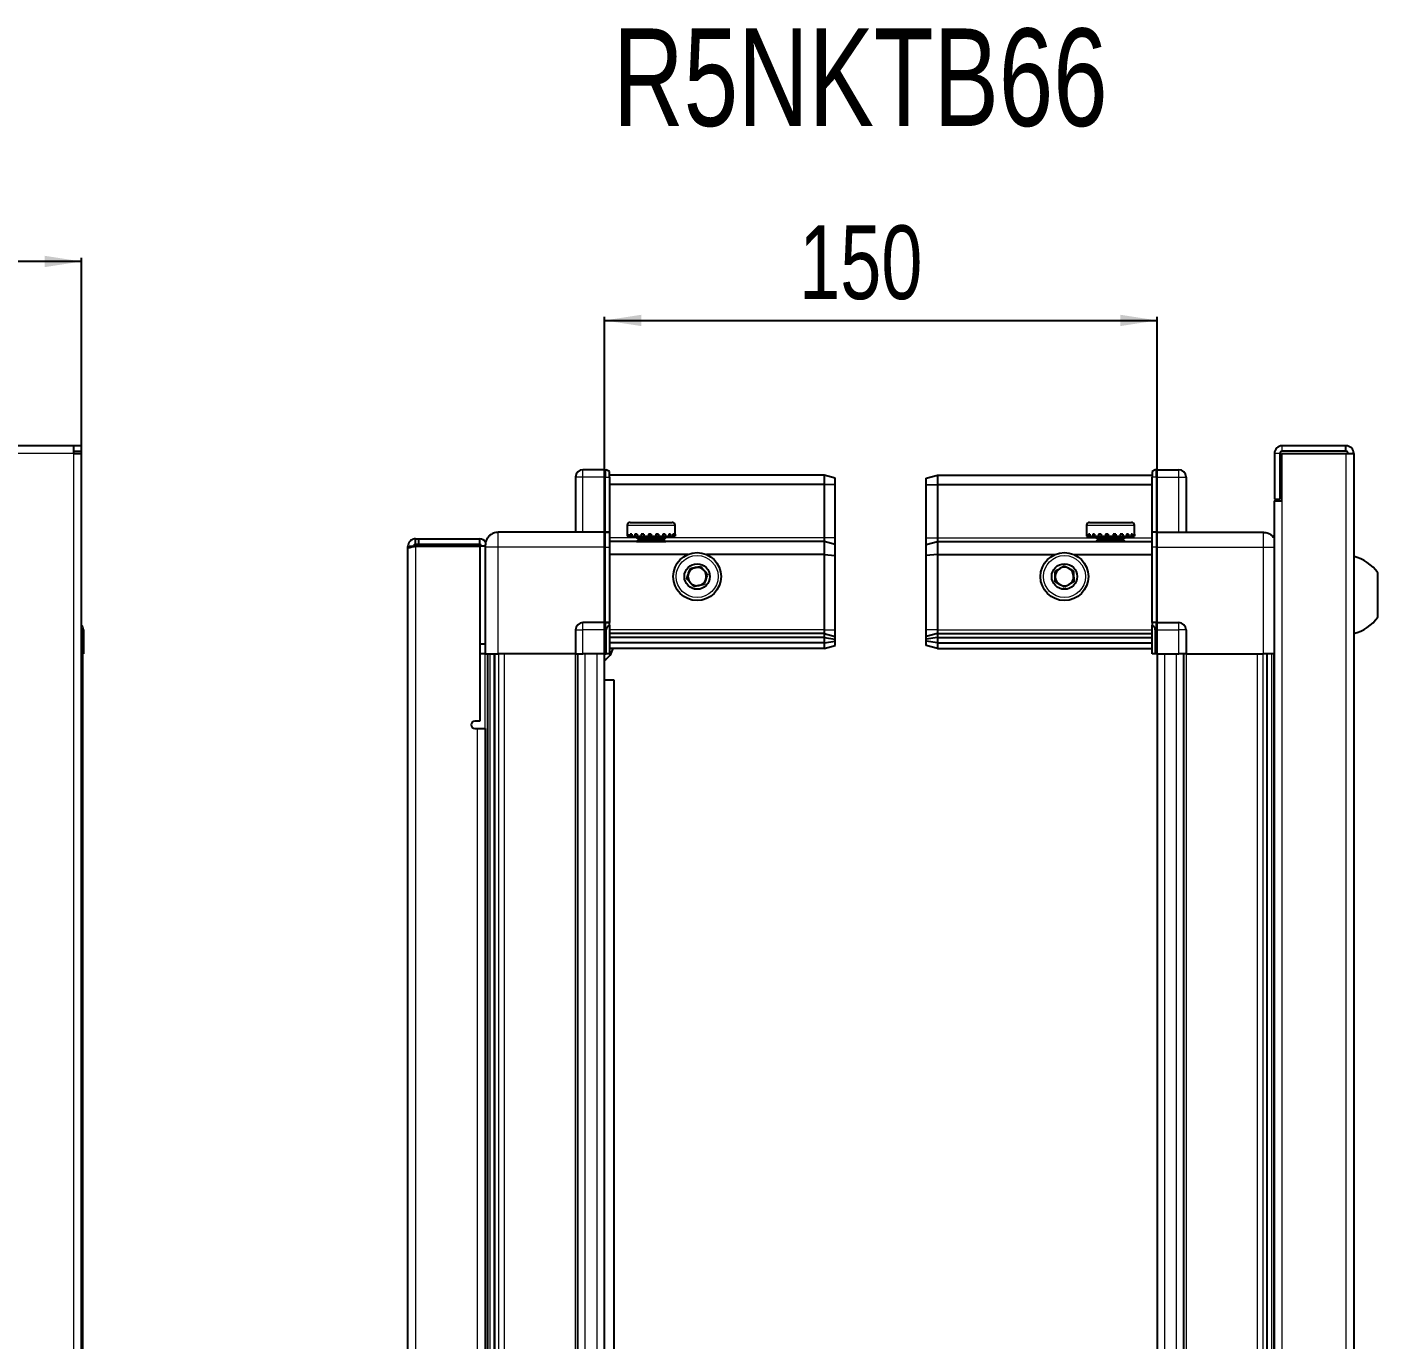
# Model space of a CAD drawing. Header units: millimetres. Extents: x 899 to 2792, y 774 to 1907.
# Drawn here: x 1608.2 to 1974.8, y 1550.7 to 1907.1 of the extents above; entities that cross this region are included whole.
import ezdxf

# ---------------------------------------------------------------- set-up
doc = ezdxf.new("R2010")
doc.units = ezdxf.units.MM
doc.layers.add('FORMAT', color=7, linetype='Continuous')
doc.styles.add('SLDTEXTSTYLE0', font='TXT', dxfattribs={"width": 0.75})
doc.dimstyles.new('SLDDIMSTYLE0', dxfattribs={"dimtxt": 20, "dimasz": 10, "dimexe": 0, "dimexo": 0.0625, "dimgap": 5, "dimtad": 2, "dimdec": 1, "dimrnd": 1e-09, "dimzin": 12, "dimdsep": 46, "dimtxsty": 'SLDTEXTSTYLE0', "dimsah": 1, "dimcen": 0.09, "dimadec": 0, "dimazin": 3, "dimtfac": 1, "dimtofl": 0, "dimtmove": 0, "dimatfit": 3, "dimfxl": 0, "dimfrac": 2, "dimtolj": 1, "dimtzin": 12, "dimarcsym": 0})

# ---------------------------------------------------------------- blocks, each defined once
blk = doc.blocks.new('_D_1')
at = {"layer": 'FORMAT'}
for p, q in [((1023.97, 1793.44), (1023.97, 1844.43)), ((1622.97, 1793.44), (1622.97, 1844.43)), ((1622.97, 1843.43), (1023.97, 1843.43))]:
    blk.add_line(p, q, dxfattribs=at)
for points in [[(1023.97, 1843.43), (1033.97, 1841.9), (1033.97, 1844.97)], [(1622.97, 1843.43), (1612.97, 1844.97), (1612.97, 1841.9)]]:
    blk.add_solid(points, dxfattribs=at)
at = {"layer": 'FORMAT', "insert": (1301.3, 1869.22), "char_height": 20, "attachment_point": 1, "style": 'SLDTEXTSTYLE0'}
blk.add_mtext('599', dxfattribs=at)
blk = doc.blocks.new('_D_4')
at = {"layer": 'FORMAT'}
for p, q in [((1764.9, 1736.94), (1764.9, 1828.43)), ((1764.9, 1827.43), (1914.9, 1827.43)), ((1914.9, 1736.94), (1914.9, 1828.43))]:
    blk.add_line(p, q, dxfattribs=at)
for points in [[(1764.9, 1827.43), (1774.9, 1825.9), (1774.9, 1828.97)], [(1914.9, 1827.43), (1904.9, 1828.97), (1904.9, 1825.9)]]:
    blk.add_solid(points, dxfattribs=at)
at = {"layer": 'FORMAT', "insert": (1817.73, 1853.22), "char_height": 20, "attachment_point": 1, "style": 'SLDTEXTSTYLE0'}
blk.add_mtext('150', dxfattribs=at)

msp = doc.modelspace()

# ---------------------------------------------------------------- linework, layer by layer
at = {"color": 7, "linetype": 'Continuous', "lineweight": 25}
for p, q in [((1620.87, 1793.43), (1026.07, 1793.43)), ((1620.87, 1791.33), (1620.87, 1793.43)), ((1622.97, 1793.43), (1620.87, 1793.43)), ((1622.97, 1791.93), (1622.97, 1793.43)), ((1966.15, 1793.43), (1948.85, 1793.43)), ((1966.15, 1791.93), (1966.15, 1793.43)), ((1620.87, 1791.93), (1622.97, 1791.93)), ((1620.87, 1791.33), (1622.97, 1791.33)), ((1622.97, 1791.33), (1622.97, 1791.93)), ((1622.97, 1196.53), (1622.97, 1791.33)), ((1946.75, 1791.33), (1946.75, 1778.93)), ((1948.25, 1791.33), (1948.25, 1778.93)), ((1948.75, 1778.43), (1948.75, 1791.33)), ((1948.75, 1791.33), (1966.15, 1791.33)), ((1966.15, 1791.93), (1948.85, 1791.93)), ((1966.15, 1791.33), (1968.25, 1791.33)), ((1968.25, 1791.33), (1968.25, 1196.53)), ((1765.05, 1786.93), (1759.05, 1786.93)), ((1765.05, 1786.93), (1765.38, 1786.93)), ((1765.05, 1786.93), (1765.05, 1784.93)), ((1766.25, 1786.43), (1765.38, 1786.93)), ((1766.25, 1784.93), (1766.25, 1786.43)), ((1914.41, 1786.93), (1913.55, 1786.43)), ((1914.41, 1786.93), (1913.55, 1786.43)), ((1913.55, 1786.43), (1913.55, 1784.93)), ((1914.75, 1786.93), (1914.41, 1786.93)), ((1914.75, 1786.93), (1914.41, 1786.93)), ((1914.75, 1786.93), (1914.75, 1786.93)), ((1914.75, 1784.93), (1914.75, 1786.93)), ((1914.75, 1786.93), (1920.75, 1786.93)), ((1757.05, 1784.93), (1757.05, 1769.93)), ((1765.05, 1770.13), (1765.05, 1784.93)), ((1765.05, 1770.13), (1765.05, 1784.93)), ((1824.55, 1785.43), (1766.25, 1785.43)), ((1766.25, 1784.93), (1766.25, 1770.13)), ((1824.55, 1782.93), (1766.25, 1782.93)), ((1824.55, 1785.43), (1824.55, 1782.93)), ((1827.55, 1784.63), (1824.55, 1785.43)), ((1824.55, 1782.93), (1824.55, 1768.43)), ((1827.55, 1782.78), (1824.55, 1782.93)), ((1827.55, 1782.78), (1827.55, 1784.63)), ((1827.55, 1768.43), (1827.55, 1782.78)), ((1852.25, 1784.63), (1855.25, 1785.43)), ((1852.25, 1782.78), (1852.25, 1784.63)), ((1852.25, 1782.78), (1855.25, 1782.93)), ((1852.25, 1768.43), (1852.25, 1782.78)), ((1855.25, 1785.43), (1855.25, 1782.93)), ((1855.25, 1785.43), (1913.55, 1785.43)), ((1855.25, 1782.93), (1855.25, 1768.43)), ((1855.25, 1782.93), (1913.55, 1782.93)), ((1913.55, 1770.13), (1913.55, 1784.93)), ((1914.75, 1784.93), (1914.75, 1770.13)), ((1922.75, 1784.93), (1922.75, 1769.93)), ((1946.65, 1778.43), (1946.65, 1209.43)), ((1946.65, 1778.43), (1948.75, 1778.43)), ((1946.75, 1778.93), (1948.25, 1778.93)), ((1771.05, 1771.83), (1771.05, 1769.43)), ((1771.85, 1772.63), (1779.02, 1772.63)), ((1779.02, 1772.63), (1783.25, 1772.63)), ((1784.05, 1769.43), (1784.05, 1771.83)), ((1895.75, 1771.83), (1895.75, 1768.93)), ((1896.55, 1772.63), (1907.95, 1772.63)), ((1908.75, 1768.93), (1908.75, 1771.83)), ((1713.65, 1766.68), (1713.65, 1768.18)), ((1713.65, 1768.18), (1714.55, 1768.18)), ((1714.55, 1766.68), (1714.55, 1768.18)), ((1714.55, 1768.18), (1731.05, 1768.18)), ((1731.05, 1766.68), (1731.05, 1768.18)), ((1765.05, 1769.93), (1736.05, 1769.93)), ((1765.05, 1769.93), (1765.05, 1770.13)), ((1765.05, 1769.93), (1766.25, 1769.93)), ((1765.05, 1765.93), (1765.05, 1769.93)), ((1766.25, 1770.13), (1766.25, 1769.93)), ((1766.25, 1769.93), (1766.25, 1765.93)), ((1824.55, 1767.43), (1766.25, 1767.43)), ((1771.05, 1769.43), (1771.05, 1768.93)), ((1771.05, 1768.93), (1771.18, 1768.93)), ((1771.37, 1769.43), (1771.18, 1769.43)), ((1771.18, 1769.43), (1771.18, 1768.93)), ((1771.18, 1768.93), (1771.37, 1768.93)), ((1771.37, 1769.43), (1771.37, 1768.93)), ((1771.37, 1768.93), (1771.9, 1768.93)), ((1772.3, 1769.43), (1771.9, 1769.43)), ((1771.9, 1769.43), (1771.9, 1768.93)), ((1771.9, 1768.93), (1772.3, 1768.93)), ((1772.3, 1769.43), (1772.3, 1768.93)), ((1772.3, 1768.93), (1773.17, 1768.93)), ((1773.15, 1768.93), (1773.15, 1768.83)), ((1773.15, 1768.83), (1781.95, 1768.83)), ((1773.74, 1769.43), (1773.17, 1769.43)), ((1773.17, 1769.43), (1773.17, 1768.93)), ((1773.17, 1768.93), (1773.74, 1768.93)), ((1773.55, 1768.43), (1774.24, 1767.95)), ((1773.55, 1768.43), (1778.58, 1768.43)), ((1774.24, 1767.95), (1773.55, 1767.47)), ((1773.55, 1767.47), (1773.55, 1767.43)), ((1773.55, 1767.47), (1778.58, 1767.47)), ((1773.74, 1769.43), (1773.74, 1768.93)), ((1773.74, 1768.93), (1774.87, 1768.93)), ((1774.24, 1767.95), (1778.4, 1767.95)), ((1775.56, 1769.43), (1774.87, 1769.43)), ((1774.87, 1769.43), (1774.87, 1768.93)), ((1774.87, 1768.93), (1775.56, 1768.93)), ((1775.56, 1769.43), (1775.56, 1768.93)), ((1775.56, 1768.93), (1776.83, 1768.93)), ((1777.57, 1769.43), (1776.83, 1769.43)), ((1776.83, 1769.43), (1776.83, 1768.93)), ((1776.83, 1768.93), (1777.06, 1768.93)), ((1777.06, 1769.43), (1777.06, 1768.93)), ((1777.56, 1769.43), (1777.56, 1768.93)), ((1777.56, 1768.93), (1777.57, 1768.93)), ((1777.57, 1769.43), (1777.57, 1768.93)), ((1777.57, 1768.93), (1778.86, 1768.93)), ((1778.4, 1767.95), (1780.86, 1767.95)), ((1778.58, 1768.43), (1781.55, 1768.43)), ((1778.58, 1767.47), (1781.55, 1767.47)), ((1779.58, 1769.43), (1778.86, 1769.43)), ((1778.86, 1769.43), (1778.86, 1768.93)), ((1778.92, 1769.43), (1778.92, 1768.93)), ((1778.92, 1768.93), (1779.58, 1768.93)), ((1779.58, 1769.43), (1779.58, 1768.93)), ((1779.58, 1768.93), (1780.77, 1768.93)), ((1781.39, 1769.43), (1780.77, 1769.43)), ((1780.77, 1769.43), (1780.77, 1768.93)), ((1780.77, 1768.93), (1781.39, 1768.93)), ((1780.86, 1767.95), (1781.55, 1768.43)), ((1781.55, 1767.47), (1780.86, 1767.95)), ((1781.39, 1769.43), (1781.39, 1768.93)), ((1781.39, 1768.93), (1782.35, 1768.93)), ((1781.55, 1767.43), (1781.55, 1767.47)), ((1781.95, 1768.83), (1781.95, 1768.93)), ((1782.82, 1769.43), (1782.35, 1769.43)), ((1782.35, 1769.43), (1782.35, 1768.93)), ((1782.35, 1768.93), (1782.82, 1768.93)), ((1782.82, 1769.43), (1782.82, 1768.93)), ((1782.82, 1768.93), (1783.47, 1768.93)), ((1783.74, 1769.43), (1783.47, 1769.43)), ((1783.47, 1769.43), (1783.47, 1768.93)), ((1783.47, 1768.93), (1783.74, 1768.93)), ((1783.74, 1769.43), (1783.74, 1768.93)), ((1783.74, 1768.93), (1784.01, 1768.93)), ((1784.05, 1769.43), (1784.01, 1769.43)), ((1784.01, 1769.43), (1784.01, 1768.93)), ((1784.01, 1768.93), (1784.05, 1768.93)), ((1784.05, 1769.43), (1784.05, 1768.93)), ((1824.55, 1768.43), (1824.55, 1767.43)), ((1824.55, 1767.43), (1824.55, 1763.93)), ((1827.55, 1766.63), (1824.55, 1767.43)), ((1827.55, 1766.63), (1827.55, 1768.43)), ((1852.25, 1766.63), (1852.25, 1768.43)), ((1852.25, 1766.63), (1855.25, 1767.43)), ((1855.25, 1768.43), (1855.25, 1767.43)), ((1855.25, 1767.43), (1855.25, 1763.93)), ((1855.25, 1767.43), (1913.55, 1767.43)), ((1895.75, 1768.93), (1895.79, 1768.93)), ((1895.91, 1769.43), (1895.79, 1769.43)), ((1895.79, 1769.43), (1895.79, 1768.93)), ((1895.79, 1768.93), (1895.91, 1768.93)), ((1895.91, 1769.43), (1895.91, 1768.93)), ((1895.91, 1768.93), (1896.32, 1768.93)), ((1896.66, 1769.43), (1896.32, 1769.43)), ((1896.32, 1769.43), (1896.32, 1768.93)), ((1896.32, 1768.93), (1896.66, 1768.93)), ((1896.66, 1769.43), (1896.66, 1768.93)), ((1896.66, 1768.93), (1897.43, 1768.93)), ((1897.95, 1769.43), (1897.43, 1769.43)), ((1897.43, 1769.43), (1897.43, 1768.93)), ((1897.43, 1768.93), (1897.95, 1768.93)), ((1897.85, 1768.93), (1897.85, 1768.83)), ((1897.85, 1768.83), (1906.65, 1768.83)), ((1897.95, 1769.43), (1897.95, 1768.93)), ((1897.95, 1768.93), (1899.01, 1768.93)), ((1898.25, 1768.43), (1898.94, 1767.95)), ((1898.25, 1768.43), (1906.25, 1768.43)), ((1898.94, 1767.95), (1898.25, 1767.47)), ((1898.25, 1767.47), (1898.25, 1767.43)), ((1898.25, 1767.47), (1906.25, 1767.47)), ((1898.94, 1767.95), (1905.56, 1767.95)), ((1899.67, 1769.43), (1899.01, 1769.43)), ((1899.01, 1769.43), (1899.01, 1768.93)), ((1899.01, 1768.93), (1899.67, 1768.93)), ((1899.67, 1769.43), (1899.67, 1768.93)), ((1899.67, 1768.93), (1900.91, 1768.93)), ((1901.64, 1769.43), (1900.91, 1769.43)), ((1900.91, 1769.43), (1900.91, 1768.93)), ((1900.91, 1768.93), (1901.34, 1768.93)), ((1901.34, 1769.43), (1901.34, 1768.93)), ((1901.64, 1769.43), (1901.64, 1768.93)), ((1901.64, 1768.93), (1902.94, 1768.93)), ((1903.67, 1769.43), (1902.94, 1769.43)), ((1902.94, 1769.43), (1902.94, 1768.93)), ((1903.21, 1769.43), (1903.21, 1768.93)), ((1903.21, 1768.93), (1903.67, 1768.93)), ((1903.67, 1769.43), (1903.67, 1768.93)), ((1903.67, 1768.93), (1904.9, 1768.93)), ((1905.56, 1769.43), (1904.9, 1769.43)), ((1904.9, 1769.43), (1904.9, 1768.93)), ((1904.9, 1768.93), (1905.56, 1768.93)), ((1905.56, 1769.43), (1905.56, 1768.93)), ((1905.56, 1768.93), (1906.61, 1768.93)), ((1905.56, 1767.95), (1906.25, 1768.43)), ((1906.25, 1767.47), (1905.56, 1767.95)), ((1906.25, 1767.43), (1906.25, 1767.47)), ((1907.13, 1769.43), (1906.61, 1769.43)), ((1906.61, 1769.43), (1906.61, 1768.93)), ((1906.61, 1768.93), (1907.13, 1768.93)), ((1906.65, 1768.83), (1906.65, 1768.93)), ((1907.13, 1769.43), (1907.13, 1768.93)), ((1907.13, 1768.93), (1907.88, 1768.93)), ((1908.22, 1769.43), (1907.88, 1769.43)), ((1907.88, 1769.43), (1907.88, 1768.93)), ((1907.88, 1768.93), (1908.22, 1768.93)), ((1908.22, 1769.43), (1908.22, 1768.93)), ((1908.22, 1768.93), (1908.61, 1768.93)), ((1908.72, 1769.43), (1908.61, 1769.43)), ((1908.61, 1769.43), (1908.61, 1768.93)), ((1908.61, 1768.93), (1908.72, 1768.93)), ((1908.72, 1769.43), (1908.72, 1768.93)), ((1908.72, 1768.93), (1908.75, 1768.93)), ((1913.55, 1769.93), (1913.55, 1770.13)), ((1914.75, 1769.93), (1913.55, 1769.93)), ((1913.55, 1765.93), (1913.55, 1769.93)), ((1914.75, 1770.13), (1914.75, 1769.93)), ((1914.75, 1769.93), (1914.75, 1765.93)), ((1914.75, 1769.93), (1943.75, 1769.93)), ((1713.05, 1766.08), (1711.55, 1766.08)), ((1711.55, 1765.58), (1711.55, 1766.08)), ((1711.55, 1222.28), (1711.55, 1765.58)), ((1713.65, 1766.68), (1714.55, 1766.68)), ((1713.65, 1766.18), (1731.05, 1766.18)), ((1714.55, 1766.68), (1731.05, 1766.68)), ((1732.55, 1766.18), (1731.05, 1766.18)), ((1731.05, 1766.18), (1731.05, 1718.68)), ((1732.55, 1765.93), (1732.55, 1736.93)), ((1765.05, 1745.63), (1765.05, 1765.93)), ((1766.25, 1765.93), (1766.25, 1745.63)), ((1787.55, 1763.93), (1766.25, 1763.93)), ((1824.55, 1763.93), (1792.55, 1763.93)), ((1824.55, 1763.93), (1824.55, 1743.43)), ((1824.55, 1763.93), (1827.55, 1763.6)), ((1827.55, 1763.6), (1827.55, 1766.63)), ((1852.25, 1763.6), (1852.25, 1766.63)), ((1855.25, 1763.93), (1852.25, 1763.6)), ((1855.25, 1763.93), (1855.25, 1743.43)), ((1855.25, 1763.93), (1887.25, 1763.93)), ((1892.25, 1763.93), (1913.55, 1763.93)), ((1913.55, 1745.63), (1913.55, 1765.93)), ((1914.75, 1765.93), (1914.75, 1745.63)), ((1827.55, 1743.43), (1827.55, 1763.6)), ((1852.25, 1743.43), (1852.25, 1763.6)), ((1974.85, 1746.93), (1974.85, 1758.93)), ((1765.05, 1745.43), (1759.05, 1745.43)), ((1765.05, 1745.43), (1765.05, 1745.63)), ((1765.05, 1745.43), (1765.05, 1743.43)), ((1765.05, 1745.43), (1766.25, 1745.43)), ((1766.25, 1745.63), (1766.25, 1745.43)), ((1766.25, 1744.76), (1766.25, 1745.43)), ((1913.55, 1745.43), (1913.55, 1745.63)), ((1914.75, 1745.43), (1913.55, 1745.43)), ((1913.55, 1745.43), (1913.55, 1744.76)), ((1914.75, 1745.63), (1914.75, 1745.43)), ((1914.75, 1743.43), (1914.75, 1745.43)), ((1914.75, 1745.43), (1920.75, 1745.43)), ((1914.75, 1743.43), (1914.75, 1745.43)), ((1622.97, 1744.76), (1622.97, 1744.76)), ((1623.47, 1743.43), (1623.47, 1736.93)), ((1623.47, 1736.93), (1623.47, 1743.43)), ((1757.05, 1743.43), (1757.05, 1736.93)), ((1765.05, 1736.93), (1765.05, 1743.43)), ((1765.05, 1736.93), (1765.05, 1743.43)), ((1765.38, 1736.93), (1765.38, 1743.43)), ((1766.25, 1744.76), (1766.25, 1736.93)), ((1824.55, 1742.43), (1766.25, 1742.43)), ((1824.55, 1743.43), (1824.55, 1742.43)), ((1824.55, 1742.43), (1824.55, 1741.43)), ((1824.55, 1742.43), (1827.55, 1741.63)), ((1827.55, 1741.63), (1827.55, 1743.43)), ((1852.25, 1741.63), (1852.25, 1743.43)), ((1855.25, 1742.43), (1852.25, 1741.63)), ((1855.25, 1743.43), (1855.25, 1742.43)), ((1855.25, 1742.43), (1855.25, 1741.43)), ((1855.25, 1742.43), (1913.55, 1742.43)), ((1913.55, 1736.93), (1913.55, 1744.76)), ((1914.41, 1743.43), (1914.41, 1736.93)), ((1914.75, 1743.43), (1914.75, 1736.93)), ((1922.75, 1743.43), (1922.75, 1736.93)), ((1731.05, 1739.68), (1732.55, 1739.68)), ((1824.55, 1741.43), (1766.25, 1741.43)), ((1824.55, 1739.93), (1766.25, 1739.93)), ((1824.55, 1738.43), (1766.25, 1738.43)), ((1824.55, 1741.43), (1824.55, 1739.93)), ((1824.55, 1741.43), (1827.55, 1740.89)), ((1824.55, 1739.93), (1827.55, 1740.39)), ((1824.55, 1739.93), (1824.55, 1738.43)), ((1824.55, 1738.43), (1827.55, 1739.24)), ((1827.55, 1740.89), (1827.55, 1741.63)), ((1827.55, 1740.39), (1827.55, 1740.89)), ((1827.55, 1739.24), (1827.55, 1740.39)), ((1852.25, 1740.89), (1852.25, 1741.63)), ((1855.25, 1741.43), (1852.25, 1740.89)), ((1852.25, 1740.39), (1852.25, 1740.89)), ((1855.25, 1739.93), (1852.25, 1740.39)), ((1852.25, 1739.24), (1852.25, 1740.39)), ((1855.25, 1738.43), (1852.25, 1739.24)), ((1855.25, 1741.43), (1855.25, 1739.93)), ((1855.25, 1741.43), (1913.55, 1741.43)), ((1855.25, 1739.93), (1855.25, 1738.43)), ((1855.25, 1739.93), (1913.55, 1739.93)), ((1855.25, 1738.43), (1913.55, 1738.43)), ((1622.97, 1736.93), (1623.47, 1736.93)), ((1623.32, 1250.93), (1623.32, 1736.93)), ((1623.47, 1736.93), (1623.47, 1736.93)), ((1623.47, 1736.93), (1623.47, 1736.93)), ((1732.55, 1736.93), (1731.05, 1736.93)), ((1733.2, 1250.93), (1733.2, 1736.93)), ((1734.99, 1736.93), (1734.99, 1250.93)), ((1735.03, 1736.93), (1735.03, 1250.93)), ((1757.05, 1736.93), (1736.05, 1736.93)), ((1757.05, 1736.93), (1759.05, 1736.93)), ((1757.7, 1250.93), (1757.7, 1736.93)), ((1765.05, 1736.93), (1759.05, 1736.93)), ((1764.9, 1250.93), (1764.9, 1736.93)), ((1765.05, 1736.93), (1765.38, 1736.93)), ((1765.05, 1736.93), (1765.05, 1736.93)), ((1766.25, 1736.93), (1765.38, 1736.93)), ((1765.38, 1736.93), (1765.38, 1736.93)), ((1914.41, 1736.93), (1913.55, 1736.93)), ((1914.75, 1736.93), (1914.41, 1736.93)), ((1914.75, 1736.93), (1920.75, 1736.93)), ((1914.9, 1736.93), (1914.9, 1250.93)), ((1922.75, 1736.93), (1920.75, 1736.93)), ((1922.1, 1736.93), (1922.1, 1250.93)), ((1922.75, 1736.93), (1943.75, 1736.93)), ((1944.77, 1250.93), (1944.77, 1736.93)), ((1944.81, 1250.93), (1944.81, 1736.93)), ((1946.6, 1736.93), (1946.6, 1250.93)), ((1764.9, 1729.93), (1767.4, 1729.93)), ((1767.4, 1729.93), (1767.4, 1256.43)), ((1731.05, 1718.68), (1729.7, 1718.68)), ((1729.7, 1716.68), (1730.45, 1716.68)), ((1730.45, 1716.68), (1732.55, 1716.68)), ((1732.55, 1716.68), (1732.55, 1271.18))]:
    msp.add_line(p, q, dxfattribs=at)
at = {"color": 8, "linetype": 'Continuous', "lineweight": 18}
for p, q in [((1948.85, 1791.93), (1948.85, 1793.43)), ((1620.87, 1791.33), (1026.07, 1791.33)), ((1620.87, 1196.53), (1620.87, 1791.33)), ((1948.25, 1791.33), (1946.75, 1791.33)), ((1966.15, 1791.33), (1966.15, 1196.53)), ((1759.05, 1784.93), (1759.05, 1786.93)), ((1920.75, 1784.93), (1920.75, 1786.93)), ((1759.05, 1784.93), (1757.05, 1784.93)), ((1759.05, 1769.93), (1759.05, 1784.93)), ((1765.05, 1784.93), (1759.05, 1784.93)), ((1765.05, 1784.93), (1766.25, 1784.93)), ((1914.75, 1784.93), (1913.55, 1784.93)), ((1914.75, 1784.93), (1920.75, 1784.93)), ((1920.75, 1769.93), (1920.75, 1784.93)), ((1920.75, 1784.93), (1922.75, 1784.93)), ((1948.75, 1778.43), (1948.75, 1209.43)), ((1771.05, 1771.83), (1779.22, 1771.83)), ((1779.22, 1771.83), (1784.05, 1771.83)), ((1895.75, 1771.83), (1908.75, 1771.83)), ((1765.05, 1770.13), (1766.25, 1770.13)), ((1773.55, 1768.43), (1766.25, 1768.43)), ((1824.55, 1768.43), (1781.55, 1768.43)), ((1827.55, 1768.43), (1824.55, 1768.43)), ((1852.25, 1768.43), (1855.25, 1768.43)), ((1855.25, 1768.43), (1898.25, 1768.43)), ((1906.25, 1768.43), (1913.55, 1768.43)), ((1913.55, 1770.13), (1914.75, 1770.13)), ((1713.65, 1766.18), (1713.65, 1221.68)), ((1736.05, 1736.93), (1736.05, 1765.93)), ((1765.05, 1765.93), (1736.05, 1765.93)), ((1765.05, 1765.93), (1766.25, 1765.93)), ((1914.75, 1765.93), (1913.55, 1765.93)), ((1914.75, 1765.93), (1943.75, 1765.93)), ((1943.75, 1736.93), (1943.75, 1765.93)), ((1759.05, 1743.43), (1759.05, 1745.43)), ((1765.05, 1745.63), (1766.25, 1745.63)), ((1913.55, 1745.63), (1914.75, 1745.63)), ((1920.75, 1743.43), (1920.75, 1745.43)), ((1622.97, 1743.43), (1623.47, 1743.43)), ((1757.05, 1743.43), (1759.05, 1743.43)), ((1759.05, 1736.93), (1759.05, 1743.43)), ((1765.05, 1743.43), (1759.05, 1743.43)), ((1765.05, 1743.43), (1765.38, 1743.43)), ((1824.55, 1743.43), (1766.25, 1743.43)), ((1824.55, 1743.43), (1827.55, 1743.43)), ((1855.25, 1743.43), (1852.25, 1743.43)), ((1855.25, 1743.43), (1913.55, 1743.43)), ((1914.75, 1743.43), (1914.41, 1743.43)), ((1914.75, 1743.43), (1920.75, 1743.43)), ((1920.75, 1736.93), (1920.75, 1743.43)), ((1922.75, 1743.43), (1920.75, 1743.43)), ((1732.55, 1716.68), (1732.55, 1736.93)), ((1733.78, 1736.93), (1733.78, 1250.93)), ((1736.23, 1250.93), (1736.23, 1736.93)), ((1737.65, 1736.93), (1737.65, 1250.93)), ((1757.05, 1250.93), (1757.05, 1736.93)), ((1759.7, 1250.93), (1759.7, 1736.93)), ((1762.9, 1250.93), (1762.9, 1736.93)), ((1765.05, 1736.93), (1765.38, 1736.93)), ((1916.9, 1736.93), (1916.9, 1250.93)), ((1920.1, 1736.93), (1920.1, 1250.93)), ((1922.75, 1736.93), (1922.75, 1250.93)), ((1942.15, 1250.93), (1942.15, 1736.93)), ((1943.56, 1736.93), (1943.56, 1250.93)), ((1946.01, 1250.93), (1946.01, 1736.93)), ((1730.45, 1271.18), (1730.45, 1716.68))]:
    msp.add_line(p, q, dxfattribs=at)
at = {"color": 7, "linetype": 'Continuous', "lineweight": 25}
for centre, radius in [((1790.05, 1757.93), 6.5), ((1889.75, 1757.93), 6.5), ((1790.05, 1757.93), 3.46), ((1889.75, 1757.93), 3.46)]:
    msp.add_circle(centre, radius, dxfattribs=at)
at = {"color": 8, "linetype": 'Continuous', "lineweight": 18}
for centre in [(1790.05, 1757.93), (1889.75, 1757.93)]:
    msp.add_circle(centre, 5.7, dxfattribs=at)
at = {"color": 7, "linetype": 'Continuous', "lineweight": 25}
for centre, radius, start, end in [((1948.85, 1791.33), 2.1, 90, 180), ((1966.15, 1791.33), 2.1, 0, 90), ((1948.85, 1791.33), 0.6, 90, 180), ((1966.15, 1791.33), 0.6, 0, 90), ((1759.05, 1784.93), 2, 90, 180), ((1920.75, 1784.93), 2, 0, 90), ((1771.85, 1771.83), 0.8, 90, 180), ((1783.25, 1771.83), 0.8, 0, 90), ((1896.55, 1771.83), 0.8, 90, 180), ((1907.95, 1771.83), 0.8, 0, 90), ((1730.95, 1766.08), 2.1, 32.2369, 87.2706), ((1773.15, 1768.43), 0.4, 0, 90), ((1781.95, 1768.43), 0.4, 90, 180), ((1897.85, 1768.43), 0.4, 0, 90), ((1906.65, 1768.43), 0.4, 90, 180), ((1713.55, 1765.68), 0.5, 90, 117.7907), ((1730.95, 1766.08), 0.6, 9.5941, 90), ((1790.05, 1757.93), 2.5, 101.0066, 161.0066), ((1790.05, 1757.93), 2.5, 41.0066, 101.0066), ((1889.75, 1757.93), 2.5, 120.741, 180.741), ((1889.75, 1757.93), 2.5, 60.741, 120.741), ((1889.75, 1757.93), 2.5, 0.741, 60.741), ((1965.22, 1751.91), 11.91, 36.1266, 75.2996), ((1790.05, 1757.93), 2.5, 161.0066, 221.0066), ((1790.05, 1757.93), 2.5, 281.0066, 341.0066), ((1790.05, 1757.93), 2.5, 341.0066, 41.0066), ((1889.75, 1757.93), 2.5, 180.741, 240.741), ((1889.75, 1757.93), 2.5, 300.741, 0.741), ((1790.05, 1757.93), 2.5, 221.0066, 281.0066), ((1889.75, 1757.93), 2.5, 240.741, 300.741), ((1759.05, 1743.43), 2, 90, 180), ((1920.75, 1743.43), 2, 0, 90), ((1965.22, 1753.96), 11.91, 284.7004, 323.8734), ((1621.47, 1743.43), 2, 360, 41.4096), ((1621.47, 1743.43), 2, 0, 41.4096), ((1762.4, 1739.58), 5, 300, 346.7029), ((1729.7, 1717.68), 1, 90, 270)]:
    msp.add_arc(centre, radius, start, end, dxfattribs=at)
for centre, start_param, end_param in [((1768.85, 1743.43), 2.418858, 3.141593), ((1910.95, 1743.43), 0, 0.722734)]:
    msp.add_ellipse(centre, major_axis=(3.46, 0), ratio=0.57735, start_param=start_param, end_param=end_param, dxfattribs=at)
for points, knots in [([(1713.65, 1768.18), (1713.39, 1768.16), (1712.9, 1768.11), (1712.26, 1767.71), (1711.79, 1767.15), (1711.57, 1766.57), (1711.56, 1766.21), (1711.55, 1766.08)], [0, 0, 0, 0, 0.2302553, 0.4485219, 0.6667858, 0.8850496, 1, 1, 1, 1]), ([(1736.05, 1769.93), (1735.61, 1769.89), (1734.93, 1769.82), (1734.12, 1769.38), (1733.56, 1768.93), (1733.1, 1768.37), (1732.67, 1767.55), (1732.59, 1766.87), (1732.55, 1766.43)], [0, 0, 0, 0, 0.239457, 0.368361, 0.5, 0.631639, 0.760543, 1, 1, 1, 1]), ([(1943.75, 1769.93), (1944.19, 1769.89), (1944.87, 1769.82), (1945.68, 1769.38), (1946.23, 1768.94), (1946.51, 1768.57), (1946.65, 1768.39)], [0, 0, 0, 0, 0.384298, 0.591173, 0.802437, 1, 1, 1, 1]), ([(1711.55, 1765.58), (1711.57, 1765.63), (1711.63, 1765.72), (1712.02, 1765.85), (1712.58, 1765.98), (1713.16, 1766.09), (1713.52, 1766.16), (1713.65, 1766.18)], [0, 0, 0, 0, 0.230255, 0.448522, 0.666786, 0.88505, 1, 1, 1, 1]), ([(1732.55, 1766.43), (1732.55, 1766.43), (1732.55, 1766.41), (1732.55, 1766.3), (1732.55, 1766.13), (1732.55, 1766), (1732.55, 1765.93)], [0, 0, 0, 0, 0.249394, 0.500333, 0.750167, 1, 1, 1, 1]), ([(1787.21, 1757.38), (1787.38, 1757.87), (1787.7, 1758.78), (1788.01, 1759.69), (1788.15, 1760.11)], [0, 0, 0, 0, 0.534686, 1, 1, 1, 1]), ([(1788.15, 1760.11), (1788.66, 1760.21), (1789.61, 1760.4), (1790.55, 1760.58), (1790.99, 1760.66)], [0, 0, 0, 0, 0.534686, 1, 1, 1, 1]), ([(1790.99, 1760.66), (1791.07, 1760.57), (1791.46, 1760.12), (1792.12, 1759.37), (1792.66, 1758.75), (1792.88, 1758.49)], [0, 0, 0, 0, 0.133125, 0.637099, 1, 1, 1, 1]), ([(1887.23, 1759.34), (1887.67, 1759.61), (1888.5, 1760.1), (1889.33, 1760.59), (1889.71, 1760.82)], [0, 0, 0, 0, 0.534686, 1, 1, 1, 1]), ([(1889.71, 1760.82), (1890.16, 1760.57), (1891, 1760.1), (1891.84, 1759.63), (1892.23, 1759.41)], [0, 0, 0, 0, 0.534686, 1, 1, 1, 1]), ([(1789.11, 1755.2), (1788.88, 1755.46), (1788.34, 1756.09), (1787.69, 1756.84), (1787.3, 1757.29), (1787.21, 1757.38)], [0, 0, 0, 0, 0.362901, 0.866875, 1, 1, 1, 1]), ([(1792.88, 1758.49), (1792.71, 1758), (1792.4, 1757.09), (1792.09, 1756.18), (1791.94, 1755.76)], [0, 0, 0, 0, 0.534686, 1, 1, 1, 1]), ([(1887.27, 1756.46), (1887.27, 1756.58), (1887.26, 1757.18), (1887.24, 1758.18), (1887.23, 1759), (1887.23, 1759.34)], [0, 0, 0, 0, 0.133125, 0.637099, 1, 1, 1, 1]), ([(1889.79, 1755.05), (1889.34, 1755.3), (1888.49, 1755.77), (1887.66, 1756.24), (1887.27, 1756.46)], [0, 0, 0, 0, 0.534686, 1, 1, 1, 1]), ([(1892.27, 1756.52), (1891.82, 1756.26), (1890.99, 1755.77), (1890.17, 1755.28), (1889.79, 1755.05)], [0, 0, 0, 0, 0.534686, 1, 1, 1, 1]), ([(1892.23, 1759.41), (1892.23, 1759.06), (1892.24, 1758.24), (1892.26, 1757.25), (1892.27, 1756.65), (1892.27, 1756.52)], [0, 0, 0, 0, 0.362901, 0.866875, 1, 1, 1, 1]), ([(1791.94, 1755.76), (1791.44, 1755.66), (1790.49, 1755.47), (1789.55, 1755.29), (1789.11, 1755.2)], [0, 0, 0, 0, 0.534686, 1, 1, 1, 1]), ([(1732.55, 1736.93), (1732.59, 1736.93), (1732.66, 1736.93), (1733.27, 1736.93), (1734.16, 1736.93), (1735.14, 1736.93), (1735.79, 1736.93), (1736.05, 1736.93)], [0, 0, 0, 0, 0.214694, 0.429388, 0.644082, 0.858775, 1, 1, 1, 1]), ([(1946.6, 1736.93), (1946.56, 1736.93), (1946.34, 1736.93), (1945.62, 1736.93), (1944.66, 1736.93), (1944.01, 1736.93), (1943.75, 1736.93)], [0, 0, 0, 0, 0.071707, 0.420979, 0.770251, 1, 1, 1, 1])]:
    msp.add_open_spline(points, degree=3, knots=knots, dxfattribs=at)
at = {"color": 8, "linetype": 'Continuous', "lineweight": 18}
for points in [[(1736.05, 1765.93), (1736.05, 1766.46), (1736.05, 1767.51), (1736.05, 1768.83), (1736.05, 1769.75), (1736.05, 1769.87), (1736.05, 1769.93)], [(1943.75, 1765.93), (1943.75, 1766.46), (1943.75, 1767.51), (1943.75, 1768.83), (1943.75, 1769.75), (1943.75, 1769.87), (1943.75, 1769.93)]]:
    msp.add_open_spline(points, degree=3, dxfattribs=at)
at = {"color": 7, "linetype": 'Continuous', "lineweight": 25}
msp.add_open_spline([(1713.65, 1766.68), (1713.57, 1766.67), (1713.41, 1766.66), (1713.21, 1766.52), (1713.08, 1766.32), (1713.06, 1766.16), (1713.05, 1766.08)], degree=3, dxfattribs=at)
at = {"color": 8, "linetype": 'Continuous', "lineweight": 18}
for points, knots in [([(1736.05, 1765.93), (1735.61, 1765.93), (1734.93, 1765.93), (1734.12, 1765.93), (1733.56, 1765.93), (1733.1, 1765.93), (1732.67, 1765.93), (1732.59, 1765.93), (1732.55, 1765.93)], [0, 0, 0, 0, 0.239457, 0.368361, 0.5, 0.631639, 0.760543, 1, 1, 1, 1]), ([(1943.75, 1765.93), (1944.19, 1765.93), (1944.87, 1765.93), (1945.68, 1765.93), (1946.23, 1765.93), (1946.51, 1765.93), (1946.65, 1765.93)], [0, 0, 0, 0, 0.384298, 0.591173, 0.802437, 1, 1, 1, 1])]:
    msp.add_open_spline(points, degree=3, knots=knots, dxfattribs=at)

# ---------------------------------------------------------------- texts
at = {"layer": 'FORMAT', "insert": (1767.25, 1906.66), "char_height": 26.458, "attachment_point": 1, "style": 'SLDTEXTSTYLE0'}
msp.add_mtext('R5NKTB66', dxfattribs=at)

# ---------------------------------------------------------------- dimensions: what is measured, and where the dimension line sits
at = {"layer": 'FORMAT'}
dim = msp.add_linear_dim(base=(1023.97, 1843.43), p1=(1622.97, 1793.43), p2=(1023.97, 1793.43), dimstyle='SLDDIMSTYLE0', dxfattribs=at)
dim.commit()
dim.dimension.update_dxf_attribs({"geometry": '_D_1', "text_midpoint": (1323.47, 1843.43), "dimtype": 160})
dim = msp.add_linear_dim(base=(1914.9, 1827.43), p1=(1764.9, 1736.93), p2=(1914.9, 1736.93), angle=0, dimstyle='SLDDIMSTYLE0', dxfattribs=at)
dim.commit()
dim.dimension.update_dxf_attribs({"geometry": '_D_4', "text_midpoint": (1839.9, 1827.43), "dimtype": 160})

doc.saveas('drawing.dxf')
